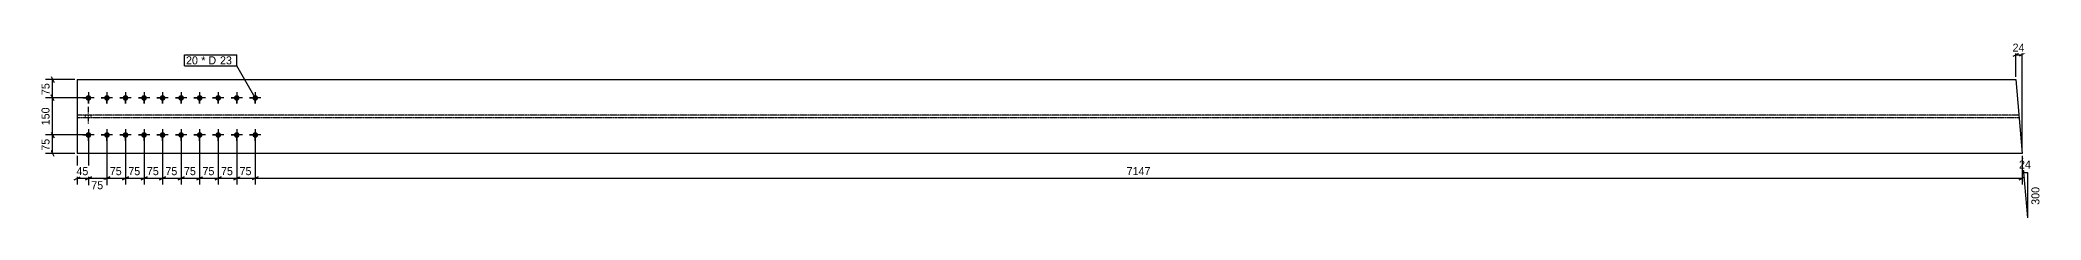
# Model space of a CAD drawing. Header units: millimetres. Extents: x 26 to 21293, y 32 to 1008.
# Drawn here: x 26 to 8120, y 32 to 743 of the extents above; entities that cross this region are included whole.
import ezdxf

# ---------------------------------------------------------------- set-up
doc = ezdxf.new("R2010")
doc.units = ezdxf.units.MM
doc.linetypes.add('DXK_LINE_DOT2', pattern=[3.9198, 1.9599, -1.9599])
doc.linetypes.add('DXK_LINE_DOT4', pattern=[0.9408, 0.4704, -0.4704])
doc.styles.add('Comic Sans MS', font='COMIC.TTF', dxfattribs={"height": 0.2})

msp = doc.modelspace()

# ---------------------------------------------------------------- hatches: boundary and pattern name
at = {"linetype": 'Continuous'}
for points in [[(221.4, 505.9, -1), (221.4, 528.9, -1)], [(296.4, 505.9, -1), (296.4, 528.9, -1)], [(371.4, 505.9, -1), (371.4, 528.9, -1)], [(446.4, 505.9, -1), (446.4, 528.9, -1)], [(521.4, 505.9, -1), (521.4, 528.9, -1)], [(596.4, 505.9, -1), (596.4, 528.9, -1)], [(671.4, 505.9, -1), (671.4, 528.9, -1)], [(746.4, 505.9, -1), (746.4, 528.9, -1)], [(821.4, 505.9, -1), (821.4, 528.9, -1)], [(896.4, 505.9, -1), (896.4, 528.9, -1)], [(221.4, 355.9, -1), (221.4, 378.9, -1)], [(296.4, 355.9, -1), (296.4, 378.9, -1)], [(371.4, 355.9, -1), (371.4, 378.9, -1)], [(446.4, 355.9, -1), (446.4, 378.9, -1)], [(521.4, 355.9, -1), (521.4, 378.9, -1)], [(596.4, 355.9, -1), (596.4, 378.9, -1)], [(671.4, 355.9, -1), (671.4, 378.9, -1)], [(746.4, 355.9, -1), (746.4, 378.9, -1)], [(821.4, 355.9, -1), (821.4, 378.9, -1)], [(896.4, 355.9, -1), (896.4, 378.9, -1)]]:
    msp.add_hatch(color=3, dxfattribs=at).paths.add_polyline_path(points)

# ---------------------------------------------------------------- linework, layer by layer
at = {"color": 8, "linetype": 'Continuous'}
for p, q in [((8007, 686.4), (8031, 698.4)), ((8019, 602.4), (8019, 720.8)), ((8019, 692.4), (8043.5, 692.4)), ((8055.5, 698.4), (8031.5, 686.4)), ((166.4, 592.4), (48, 592.4)), ((70.4, 604.4), (82.4, 580.4)), ((76.4, 517.4), (76.4, 592.4)), ((211.4, 517.4), (48, 517.4)), ((82.4, 505.4), (70.4, 529.4)), ((211.4, 367.4), (48, 367.4)), ((70.4, 379.4), (82.4, 355.4)), ((221.4, 357.4), (221.4, 164)), ((296.4, 357.4), (296.4, 166.8)), ((371.4, 357.4), (371.4, 166.8)), ((446.4, 357.4), (446.4, 166.8)), ((521.4, 357.4), (521.4, 166.8)), ((596.4, 357.4), (596.4, 166.8)), ((671.4, 357.4), (671.4, 166.8)), ((746.4, 357.4), (746.4, 166.8)), ((821.4, 357.4), (821.4, 166.8)), ((896.4, 357.4), (896.4, 166.8)), ((166.4, 292.4), (48, 292.4)), ((82.4, 280.4), (70.4, 304.4)), ((176.4, 282.4), (176.4, 166.8)), ((8044.3, 282.4), (8049.8, 215.7)), ((209.4, 186.4), (233.4, 198.4)), ((284.4, 186.4), (308.4, 198.4)), ((359.4, 186.4), (383.4, 198.4)), ((434.4, 186.4), (458.4, 198.4)), ((509.4, 186.4), (533.4, 198.4)), ((584.4, 186.4), (608.4, 198.4)), ((596.4, 192.4), (671.4, 192.4)), ((683.4, 198.4), (659.4, 186.4)), ((734.4, 186.4), (758.4, 198.4)), ((746.4, 192.4), (821.4, 192.4)), ((833.4, 198.4), (809.4, 186.4)), ((908.4, 198.4), (884.4, 186.4)), ((8049.8, 215.7), (8065.8, 32)), ((8049.8, 215.7), (8065.8, 215.7)), ((8065.8, 215.7), (8065.8, 32))]:
    msp.add_line(p, q, dxfattribs=at)
at = {"color": 7, "linetype": 'Continuous'}
for p, q in [((176.4, 592.4), (176.4, 292.4)), ((176.4, 592.4), (8019, 592.4)), ((8019, 592.4), (8043.5, 292.4)), ((8043.5, 292.4), (176.4, 292.4))]:
    msp.add_line(p, q, dxfattribs=at)
at = {"color": 3, "linetype": 'Continuous'}
for p, q in [((198.4, 517.4), (213.7, 517.4)), ((244.4, 517.4), (198.4, 517.4)), ((221.4, 540.4), (221.4, 525.1)), ((221.4, 540.4), (221.4, 494.4)), ((221.4, 494.4), (221.4, 509.7)), ((244.4, 517.4), (229.1, 517.4)), ((273.4, 517.4), (288.7, 517.4)), ((319.4, 517.4), (273.4, 517.4)), ((296.4, 540.4), (296.4, 525.1)), ((296.4, 540.4), (296.4, 494.4)), ((296.4, 494.4), (296.4, 509.7)), ((319.4, 517.4), (304.1, 517.4)), ((348.4, 517.4), (363.7, 517.4)), ((394.4, 517.4), (348.4, 517.4)), ((371.4, 540.4), (371.4, 525.1)), ((371.4, 540.4), (371.4, 494.4)), ((371.4, 494.4), (371.4, 509.7)), ((394.4, 517.4), (379.1, 517.4)), ((423.4, 517.4), (438.7, 517.4)), ((469.4, 517.4), (423.4, 517.4)), ((446.4, 540.4), (446.4, 525.1)), ((446.4, 540.4), (446.4, 494.4)), ((446.4, 494.4), (446.4, 509.7)), ((469.4, 517.4), (454.1, 517.4)), ((498.4, 517.4), (513.7, 517.4)), ((544.4, 517.4), (498.4, 517.4)), ((521.4, 540.4), (521.4, 525.1)), ((521.4, 540.4), (521.4, 494.4)), ((521.4, 494.4), (521.4, 509.7)), ((544.4, 517.4), (529.1, 517.4)), ((573.4, 517.4), (588.7, 517.4)), ((619.4, 517.4), (573.4, 517.4)), ((596.4, 540.4), (596.4, 525.1)), ((596.4, 540.4), (596.4, 494.4)), ((596.4, 494.4), (596.4, 509.7)), ((619.4, 517.4), (604.1, 517.4)), ((648.4, 517.4), (663.7, 517.4)), ((694.4, 517.4), (648.4, 517.4)), ((671.4, 540.4), (671.4, 525.1)), ((671.4, 540.4), (671.4, 494.4)), ((671.4, 494.4), (671.4, 509.7)), ((694.4, 517.4), (679.1, 517.4)), ((723.4, 517.4), (738.7, 517.4)), ((769.4, 517.4), (723.4, 517.4)), ((746.4, 540.4), (746.4, 525.1)), ((746.4, 540.4), (746.4, 494.4)), ((746.4, 494.4), (746.4, 509.7)), ((769.4, 517.4), (754.1, 517.4)), ((798.4, 517.4), (813.7, 517.4)), ((844.4, 517.4), (798.4, 517.4)), ((821.4, 540.4), (821.4, 525.1)), ((821.4, 540.4), (821.4, 494.4)), ((821.4, 494.4), (821.4, 509.7)), ((844.4, 517.4), (829.1, 517.4)), ((873.4, 517.4), (888.7, 517.4)), ((919.4, 517.4), (873.4, 517.4)), ((896.4, 540.4), (896.4, 525.1)), ((896.4, 540.4), (896.4, 494.4)), ((896.4, 494.4), (896.4, 509.7)), ((919.4, 517.4), (904.1, 517.4)), ((198.4, 367.4), (213.7, 367.4)), ((244.4, 367.4), (198.4, 367.4)), ((221.4, 390.4), (221.4, 375.1)), ((221.4, 390.4), (221.4, 344.4)), ((221.4, 344.4), (221.4, 359.7)), ((244.4, 367.4), (229.1, 367.4)), ((273.4, 367.4), (288.7, 367.4)), ((319.4, 367.4), (273.4, 367.4)), ((296.4, 390.4), (296.4, 375.1)), ((296.4, 390.4), (296.4, 344.4)), ((296.4, 344.4), (296.4, 359.7)), ((319.4, 367.4), (304.1, 367.4)), ((348.4, 367.4), (363.7, 367.4)), ((394.4, 367.4), (348.4, 367.4)), ((371.4, 390.4), (371.4, 375.1)), ((371.4, 390.4), (371.4, 344.4)), ((371.4, 344.4), (371.4, 359.7)), ((394.4, 367.4), (379.1, 367.4)), ((423.4, 367.4), (438.7, 367.4)), ((469.4, 367.4), (423.4, 367.4)), ((446.4, 390.4), (446.4, 375.1)), ((446.4, 390.4), (446.4, 344.4)), ((446.4, 344.4), (446.4, 359.7)), ((469.4, 367.4), (454.1, 367.4)), ((498.4, 367.4), (513.7, 367.4)), ((544.4, 367.4), (498.4, 367.4)), ((521.4, 390.4), (521.4, 375.1)), ((521.4, 390.4), (521.4, 344.4)), ((521.4, 344.4), (521.4, 359.7)), ((544.4, 367.4), (529.1, 367.4)), ((573.4, 367.4), (588.7, 367.4)), ((619.4, 367.4), (573.4, 367.4)), ((596.4, 390.4), (596.4, 375.1)), ((596.4, 390.4), (596.4, 344.4)), ((596.4, 344.4), (596.4, 359.7)), ((619.4, 367.4), (604.1, 367.4)), ((648.4, 367.4), (663.7, 367.4)), ((694.4, 367.4), (648.4, 367.4)), ((671.4, 390.4), (671.4, 375.1)), ((671.4, 390.4), (671.4, 344.4)), ((671.4, 344.4), (671.4, 359.7)), ((694.4, 367.4), (679.1, 367.4)), ((723.4, 367.4), (738.7, 367.4)), ((769.4, 367.4), (723.4, 367.4)), ((746.4, 390.4), (746.4, 375.1)), ((746.4, 390.4), (746.4, 344.4)), ((746.4, 344.4), (746.4, 359.7)), ((769.4, 367.4), (754.1, 367.4)), ((798.4, 367.4), (813.7, 367.4)), ((844.4, 367.4), (798.4, 367.4)), ((821.4, 390.4), (821.4, 375.1)), ((821.4, 390.4), (821.4, 344.4)), ((821.4, 344.4), (821.4, 359.7)), ((844.4, 367.4), (829.1, 367.4)), ((873.4, 367.4), (888.7, 367.4)), ((919.4, 367.4), (873.4, 367.4)), ((896.4, 390.4), (896.4, 375.1)), ((896.4, 390.4), (896.4, 344.4)), ((896.4, 344.4), (896.4, 359.7)), ((919.4, 367.4), (904.1, 367.4))]:
    msp.add_line(p, q, dxfattribs=at)
at = {"color": 7, "linetype": 'DXK_LINE_DOT4'}
for p, q in [((8030.8, 448.2), (176.4, 448.2)), ((8031.7, 436.7), (176.4, 436.7))]:
    msp.add_line(p, q, dxfattribs=at)
at = {"color": 3, "linetype": 'DXK_LINE_DOT2'}
for p, q in [((209.9, 436.7), (209.9, 448.2)), ((209.9, 436.7), (209.9, 448.2)), ((209.9, 436.7), (209.9, 448.2)), ((209.9, 436.7), (209.9, 448.2)), ((209.9, 436.7), (209.9, 448.2)), ((221.4, 413.5), (221.4, 481.7)), ((221.4, 413.5), (221.4, 481.7)), ((221.4, 413.5), (221.4, 481.7)), ((221.4, 413.5), (221.4, 481.7)), ((221.4, 413.5), (221.4, 481.7)), ((232.9, 436.7), (232.9, 448.2)), ((232.9, 436.7), (232.9, 448.2)), ((232.9, 436.7), (232.9, 448.2)), ((232.9, 436.7), (232.9, 448.2)), ((232.9, 436.7), (232.9, 448.2))]:
    msp.add_line(p, q, dxfattribs=at)

# ---------------------------------------------------------------- wipeouts: each hides what was drawn before it
at = {"color": 0}
msp.add_wipeout([(668.3, 653.3), (668.3, 685.3), (616.2, 685.3), (616.2, 653.3)], dxfattribs=at)

# ---------------------------------------------------------------- next in the draw order: wipeouts: each hides what was drawn before it
for points in [[(668.3, 653.3), (668.3, 685.3), (616.2, 685.3), (616.2, 653.3)], [(70.4, 587.4), (25.6, 587.4), (25.6, 522.4), (70.4, 522.4)], [(666.4, 198.4), (666.4, 243.2), (601.4, 243.2), (601.4, 198.4)], [(816.4, 198.4), (816.4, 243.2), (751.4, 243.2), (751.4, 198.4)], [(8089.7, 225.3), (8089.7, 270.1), (8024.8, 270.1), (8024.8, 225.3)], [(8120.2, 169.3), (8075.4, 169.3), (8075.4, 78.4), (8120.2, 78.4)]]:
    msp.add_wipeout(points, dxfattribs=at)

# ---------------------------------------------------------------- next in the draw order: linework, layer by layer
at = {"color": 7, "linetype": 'Continuous'}
msp.add_line((610.2, 647.3), (610.2, 691.3), dxfattribs=at)
at = {"color": 8, "linetype": 'Continuous'}
for p, q in [((8043.5, 302.4), (8043.5, 720.8)), ((211.4, 517.4), (48, 517.4)), ((82.4, 505.4), (70.4, 529.4)), ((76.4, 367.4), (76.4, 517.4)), ((596.4, 357.4), (596.4, 166.8)), ((671.4, 357.4), (671.4, 166.8)), ((746.4, 357.4), (746.4, 166.8)), ((821.4, 357.4), (821.4, 166.8)), ((8043.5, 282.4), (8043.5, 166.8)), ((521.4, 192.4), (596.4, 192.4)), ((608.4, 198.4), (584.4, 186.4)), ((659.4, 186.4), (683.4, 198.4)), ((671.4, 192.4), (746.4, 192.4)), ((758.4, 198.4), (734.4, 186.4)), ((809.4, 186.4), (833.4, 198.4)), ((821.4, 192.4), (896.4, 192.4)), ((8031.5, 186.4), (8055.5, 198.4))]:
    msp.add_line(p, q, dxfattribs=at)

# ---------------------------------------------------------------- next in the draw order: texts
at = {"color": 3, "style": 'Comic Sans MS'}
for s, p in [('75', (64, 528.8)), ('300', (8113.8, 84.8))]:
    msp.add_text(s, height=32.38, rotation=90.00021, dxfattribs=at).set_placement(p)
for s, p in [('24', (8031.2, 231.7)), ('75', (607.8, 204.8)), ('75', (757.8, 204.8))]:
    msp.add_text(s, height=32.38, dxfattribs=at).set_placement(p)

# ---------------------------------------------------------------- next in the draw order: wipeouts: each hides what was drawn before it
at = {"color": 0}
msp.add_wipeout([(744.1, 653.3), (744.1, 685.3), (677.9, 685.3), (677.9, 653.3)], dxfattribs=at)

# ---------------------------------------------------------------- next in the draw order: wipeouts: each hides what was drawn before it
for points in [[(8063.7, 698.4), (8063.7, 743.2), (7998.8, 743.2), (7998.8, 698.4)], [(744.1, 653.3), (744.1, 685.3), (677.9, 685.3), (677.9, 653.3)], [(70.4, 484.5), (25.6, 484.5), (25.6, 400.3), (70.4, 400.3)], [(591.4, 198.4), (591.4, 243.2), (526.4, 243.2), (526.4, 198.4)], [(741.4, 198.4), (741.4, 243.2), (676.4, 243.2), (676.4, 198.4)], [(891.4, 198.4), (891.4, 243.2), (826.4, 243.2), (826.4, 198.4)]]:
    msp.add_wipeout(points, dxfattribs=at)

# ---------------------------------------------------------------- next in the draw order: linework, layer by layer
at = {"color": 8, "linetype": 'Continuous'}
for p, q in [((211.4, 367.4), (48, 367.4)), ((70.4, 379.4), (82.4, 355.4)), ((76.4, 292.4), (76.4, 367.4)), ((521.4, 357.4), (521.4, 166.8)), ((896.4, 357.4), (896.4, 166.8)), ((446.4, 192.4), (521.4, 192.4)), ((533.4, 198.4), (509.4, 186.4)), ((908.4, 198.4), (884.4, 186.4)), ((896.4, 192.4), (8043.5, 192.4))]:
    msp.add_line(p, q, dxfattribs=at)

# ---------------------------------------------------------------- next in the draw order: texts
at = {"color": 3, "style": 'Comic Sans MS'}
for s, p in [('24', (8005.2, 704.8)), ('20', (616.2, 653.3)), ('75', (532.8, 204.8)), ('75', (682.8, 204.8)), ('75', (832.8, 204.8))]:
    msp.add_text(s, height=32.38, dxfattribs=at).set_placement(p)
msp.add_text('150', height=32.38, rotation=90.00021, dxfattribs=at).set_placement((64, 406.7))

# ---------------------------------------------------------------- next in the draw order: wipeouts: each hides what was drawn before it
at = {"color": 0}
msp.add_wipeout([(805.8, 653.3), (805.8, 685.3), (753.7, 685.3), (753.7, 653.3)], dxfattribs=at)

# ---------------------------------------------------------------- next in the draw order: wipeouts: each hides what was drawn before it
for points in [[(805.8, 653.3), (805.8, 685.3), (753.7, 685.3), (753.7, 653.3)], [(70.4, 362.4), (25.6, 362.4), (25.6, 297.4), (70.4, 297.4)], [(516.4, 198.4), (516.4, 243.2), (451.4, 243.2), (451.4, 198.4)], [(4525.1, 198.4), (4525.1, 243.2), (4414.8, 243.2), (4414.8, 198.4)]]:
    msp.add_wipeout(points, dxfattribs=at)

# ---------------------------------------------------------------- next in the draw order: linework, layer by layer
at = {"color": 7, "linetype": 'Continuous'}
for p, q in [((610.2, 691.3), (821.4, 691.3)), ((821.4, 647.3), (821.4, 691.3)), ((610.2, 647.3), (821.4, 647.3)), ((896.4, 517.4), (821.4, 647.3))]:
    msp.add_line(p, q, dxfattribs=at)
at = {"color": 8, "linetype": 'Continuous'}
for p, q in [((446.4, 357.4), (446.4, 166.8)), ((371.4, 192.4), (446.4, 192.4)), ((458.4, 198.4), (434.4, 186.4))]:
    msp.add_line(p, q, dxfattribs=at)

# ---------------------------------------------------------------- next in the draw order: texts
at = {"color": 3, "style": 'Comic Sans MS'}
for s, p in [('* D', (677.9, 653.3)), ('23', (753.7, 653.3)), ('75', (457.8, 204.8)), ('7147', (4421.2, 204.8))]:
    msp.add_text(s, height=32.38, dxfattribs=at).set_placement(p)
msp.add_text('75', height=32.38, rotation=90.00021, dxfattribs=at).set_placement((64, 303.8))

# ---------------------------------------------------------------- next in the draw order: wipeouts: each hides what was drawn before it
at = {"color": 0}
msp.add_wipeout([(441.4, 198.4), (441.4, 243.2), (376.4, 243.2), (376.4, 198.4)], dxfattribs=at)

# ---------------------------------------------------------------- next in the draw order: linework, layer by layer
at = {"color": 8, "linetype": 'Continuous'}
for p, q in [((371.4, 357.4), (371.4, 166.8)), ((296.4, 192.4), (371.4, 192.4)), ((383.4, 198.4), (359.4, 186.4))]:
    msp.add_line(p, q, dxfattribs=at)

# ---------------------------------------------------------------- next in the draw order: texts
at = {"color": 3, "style": 'Comic Sans MS'}
msp.add_text('75', height=32.38, dxfattribs=at).set_placement((382.8, 204.8))

# ---------------------------------------------------------------- next in the draw order: wipeouts: each hides what was drawn before it
at = {"color": 0}
msp.add_wipeout([(366.4, 198.4), (366.4, 243.2), (301.4, 243.2), (301.4, 198.4)], dxfattribs=at)

# ---------------------------------------------------------------- next in the draw order: linework, layer by layer
at = {"color": 8, "linetype": 'Continuous'}
for p, q in [((296.4, 357.4), (296.4, 164)), ((221.4, 192.4), (296.4, 192.4)), ((308.4, 198.4), (284.4, 186.4))]:
    msp.add_line(p, q, dxfattribs=at)

# ---------------------------------------------------------------- next in the draw order: texts
at = {"color": 3, "style": 'Comic Sans MS'}
msp.add_text('75', height=32.38, dxfattribs=at).set_placement((307.8, 204.8))

# ---------------------------------------------------------------- next in the draw order: wipeouts: each hides what was drawn before it
at = {"color": 0}
msp.add_wipeout([(291.4, 141.6), (291.4, 186.4), (226.4, 186.4), (226.4, 141.6)], dxfattribs=at)

# ---------------------------------------------------------------- next in the draw order: linework, layer by layer
at = {"color": 8, "linetype": 'Continuous'}
for p, q in [((221.4, 357.4), (221.4, 166.8)), ((164.4, 186.4), (188.4, 198.4)), ((176.4, 192.4), (221.4, 192.4)), ((233.4, 198.4), (209.4, 186.4))]:
    msp.add_line(p, q, dxfattribs=at)

# ---------------------------------------------------------------- next in the draw order: texts
at = {"color": 3, "style": 'Comic Sans MS'}
msp.add_text('75', height=32.38, dxfattribs=at).set_placement((232.8, 148))

# ---------------------------------------------------------------- next in the draw order: wipeouts: each hides what was drawn before it
at = {"color": 0}
msp.add_wipeout([(231.4, 198.4), (231.4, 243.2), (166.4, 243.2), (166.4, 198.4)], dxfattribs=at)

# ---------------------------------------------------------------- next in the draw order: texts
at = {"color": 3, "style": 'Comic Sans MS'}
msp.add_text('45', height=32.38, dxfattribs=at).set_placement((172.8, 204.8))

doc.saveas('drawing.dxf')
